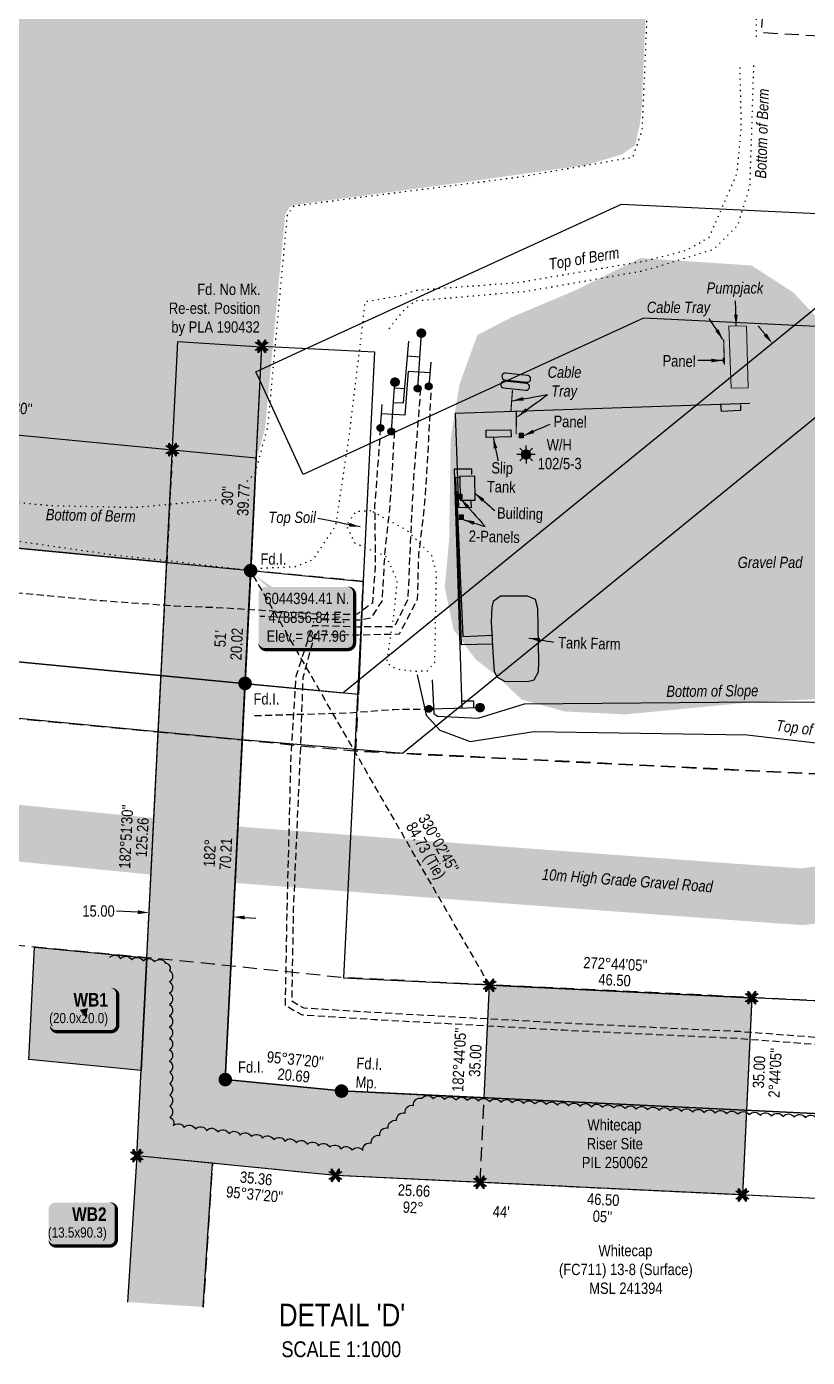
# Model space of a CAD drawing. Extents: x 474266 to 483948, y 6041075 to 6045149.
# Drawn here: x 477175 to 477866, y 6041784 to 6042962 of the extents above; entities that cross this region are included whole.
import ezdxf
from ezdxf.enums import TextEntityAlignment as Align

# ---------------------------------------------------------------- set-up
doc = ezdxf.new("R2010")
doc.units = 0
doc.header["$LTSCALE"] = 5
doc.header["$PDSIZE"] = 0.5
for name, pattern in [('0', [1, 1, 0]), ('foc-ACCESSROAD', [3.75, 2.5, -1.25]), ('foc-TIELINE', [1.875, 1.25, -0.625]), ('foc-TOPO', [1, 0.2, -0.8]), ('foc-TRAV', [1.875, 1.25, -0.625]), ('UG_PIPE', [1.875, 1.25, -0.625])]:
    doc.linetypes.add(name, pattern=pattern)
doc.layers.get('Defpoints').update_dxf_attribs({"color": 9})
for name, color, linetype in [('AS-CABLE', 224, 'foc-CABLE'), ('AS-PIPE-UG', 44, 'UG_PIPE'), ('AS-ROADS', 254, 'Continuous'), ('AS-SYMBOL', 7, 'Continuous'), ('C-RW', 13, 'Continuous'), ('C-WS', 13, 'foc-ACCESSROAD'), ('C-WS-S', 8, 'Continuous'), ('DETAIL-T', 7, 'Continuous'), ('F-AR', 190, 'foc-ACCESSROAD'), ('L-BD', 7, 'Continuous'), ('L-BD1', 253, 'Continuous'), ('L-MON', 1, 'Continuous'), ('L-TIE', 7, 'foc-TIELINE'), ('P-PROPOSED', 10, 'Continuous'), ('P-PROPOSED-H', 21, 'Continuous'), ('P-TEMP-BLOCKS', 250, 'Continuous'), ('P-TEMP-H', 41, 'Continuous'), ('P-TEMP_WORKSPACE', 46, 'Continuous'), ('P-TRAV', 4, 'foc-TRAV'), ('P-TXT', 4, 'Continuous'), ('T-BUSH', 110, '0'), ('T-GENERAL', 48, 'foc-TOPO'), ('T-SLOPE', 48, 'Continuous')]:
    doc.layers.add(name, color=color, linetype=linetype)
for name, color, linetype, lineweight in [('AS-GENERAL', 48, 'Continuous', 18), ('C-RW-T', 13, 'Continuous', 9), ('C-WS-T', 13, 'Continuous', 9), ('T-TEXT', 48, 'Continuous', 18)]:
    doc.layers.add(name, color=color, linetype=linetype, lineweight=lineweight)
for name, color, linetype, true_color in [('AS-PIPE-AG', 7, 'Continuous', 0x7d00fa), ('AS-STRUCTURE-H', 7, 'Continuous', 0xa8a8a8), ('AS-STRUCTURE-T', 7, 'Continuous', 0x454545)]:
    doc.layers.add(name, color=color, linetype=linetype, true_color=true_color)
doc.layers.add('AS-STRUCTURE', color=7, linetype='Continuous', lineweight=30, true_color=0x595959)
doc.styles.add('80', font='ARIALN.TTF', dxfattribs={"height": 10})
doc.styles.add('80CG', font='ARIALN.TTF', dxfattribs={"height": 10})
doc.styles.add('80L', font='ARIALN.TTF', dxfattribs={"height": 10})
doc.styles.add('80LS', font='ARIALNI.TTF', dxfattribs={"height": 10})
doc.styles.add('BOLD', font='ARIALNB.TTF')
doc.styles.add('foc-LtypeFont', font='ARIALN.TTF', dxfattribs={"height": 7.35})
doc.linetypes.add('foc-CABLE', pattern='A,2,-1,["C",foc-LtypeFont,S=0.2,R=0,X=-0.625,Y=-0.75],-1.24,8', length=12.24)
doc.dimstyles.new('Compass 5 000', dxfattribs={"dimscale": 5, "dimtxt": 9, "dimasz": 2, "dimexe": 0.2, "dimexo": 0.0625, "dimgap": 0.5, "dimtad": 0, "dimtih": 1, "dimtoh": 1, "dimzin": 0, "dimdsep": 46, "dimtxsty": '80CG', "dimcen": 0.1, "dimse1": 1, "dimse2": 1, "dimclrd": 256, "dimclrt": 256, "dimaunit": 1, "dimadec": 4, "dimazin": 0, "dimtfac": 0.06, "dimtofl": 0, "dimtmove": 0, "dimatfit": 1, "dimfxl": 0.2, "dimtolj": 1, "dimtzin": 0, "dimlwd": -1, "dimarcsym": 0})

# ---------------------------------------------------------------- blocks, each defined once
blk = doc.blocks.new('fdia')
at = {"color": 255, "const_width": 1}
blk.add_lwpolyline([(-0.5, 0, 1), (0.5, 0, 1)], format="xyb", close=True, dxfattribs=at)
blk = doc.blocks.new('Fdiaa')
blk.add_blockref('fdia', (0, 0))
blk = doc.blocks.new('fdib')
at = {"color": 1, "const_width": 1.6}
blk.add_lwpolyline([(-0.4, 0, 1), (0.4, 0, 1)], format="xyb", close=True, dxfattribs=at)
at = {"color": 1}
blk.add_circle((0, 0), 0.8, dxfattribs=at)
blk = doc.blocks.new('Fdibb')
blk.add_blockref('fdib', (0, 0))
blk = doc.blocks.new('fdicc')
for name in ['Fdibb', 'Fdiaa']:
    blk.add_blockref(name, (0, 0))
blk = doc.blocks.new('FDI')
blk.add_blockref('fdicc', (0, 0))
blk = doc.blocks.new('GAS')
h = blk.add_hatch(color=255)
h.dxf.hatch_style = 1
edge = h.paths.add_edge_path()
edge.add_arc((0, 0), 0.9, 0, 360)
for p, q in [((-0.81, 0), (-1.62, 0)), ((-0.57, 0.57), (-1.14, 1.14)), ((0, 0.81), (0, 1.62)), ((0.57, 0.57), (1.14, 1.14)), ((1.62, 0), (0.81, 0)), ((-0.57, -0.57), (-1.14, -1.14)), ((0, -0.81), (0, -1.62)), ((1.14, -1.14), (0.57, -0.57))]:
    blk.add_line(p, q)
blk.add_circle((0, 0), 0.8)
blk = doc.blocks.new('*D476')
at = {"layer": 'C-RW-T', "transparency": 16777216}
for p, q in [((477828.5, 6042689.3), (477822.2, 6042697.1)), ((477888.5, 6042615.6), (477894.8, 6042607.9)), ((477894.8, 6042607.9), (477904.8, 6042607.9))]:
    blk.add_line(p, q, dxfattribs=at)
for points in [[(477829.8, 6042690.3), (477827.2, 6042688.2), (477834.8, 6042681.5)], [(477889.7, 6042616.7), (477887.2, 6042614.6), (477882.1, 6042623.4)]]:
    blk.add_solid(points, dxfattribs=at)
at = {"layer": 'Defpoints', "color": 0, "transparency": 16777216}
for p in [(477882.1, 6042623.4), (477680.2, 6042555.8), (477727.6, 6042497.6)]:
    blk.add_point(p, dxfattribs=at)
at = {"layer": 'C-RW-T', "transparency": 16777216, "insert": (477943.9, 6042607.9), "char_height": 10, "attachment_point": 5, "style": '80CG'}
blk.add_mtext('\\A1;Whitecap\\P15.00 P/L R/W\\PPLA 130007', dxfattribs=at)
blk = doc.blocks.new('*D480')
at = {"layer": 'C-RW-T', "transparency": 16777216}
for p, q in [((477992.8, 6042104.2), (477993.3, 6042114.1)), ((477987.1, 6041984.4), (477985.9, 6041959.7)), ((477985.9, 6041959.7), (477975.9, 6041959.7))]:
    blk.add_line(p, q, dxfattribs=at)
at = {"layer": 'C-RW-T', "linetype": 'Continuous', "transparency": 16777216}
for points in [[(477991.2, 6042104.2), (477994.5, 6042104.1), (477992.4, 6042094.2)], [(477985.4, 6041984.5), (477988.8, 6041984.3), (477987.6, 6041994.4)]]:
    blk.add_solid(points, dxfattribs=at)
at = {"layer": 'Defpoints', "color": 0, "linetype": 'Continuous', "transparency": 16777216}
for p in [(477816, 6042102.6), (477811.3, 6042002.8), (477987.6, 6041994.4)]:
    blk.add_point(p, dxfattribs=at)
at = {"layer": 'C-RW-T', "linetype": 'Continuous', "transparency": 16777216, "insert": (477936.4, 6041959.7), "char_height": 10, "attachment_point": 5, "style": '80CG'}
blk.add_mtext('\\A1;Whitecap\\P20.00 P/L R/W\\PPLA 190432', dxfattribs=at)
blk = doc.blocks.new('RISER')
h = blk.add_hatch(color=255)
h.dxf.hatch_style = 1
edge = h.paths.add_edge_path()
edge.add_arc((0, 0), 0.7, 0, 360)
blk.add_hatch(color=13).paths.add_polyline_path([(0.58, -0.15), (-0.58, -0.15, 0.774597)])
at = {"color": 13}
blk.add_line((-0.58, -0.15), (0.58, -0.15), dxfattribs=at)
blk.add_circle((0, 0), 0.6, dxfattribs=at)
blk = doc.blocks.new('PIG')
h = blk.add_hatch(color=255)
h.dxf.hatch_style = 1
edge = h.paths.add_edge_path()
edge.add_arc((0, 0), 0.85, 0, 360)
at = {"layer": 'AS-SYMBOL'}
h = blk.add_hatch(color=13, dxfattribs=at)
h.dxf.hatch_style = 1
h.paths.add_polyline_path([(-0.1, 0, 1), (-0.55, 0, 1)])
h = blk.add_hatch(color=13, dxfattribs=at)
h.dxf.hatch_style = 1
h.paths.add_polyline_path([(0.1, 0, 1), (0.55, 0, 1)])
at = {"layer": 'AS-SYMBOL', "color": 13}
for centre, radius in [((0, 0), 0.75), ((-0.33, 0), 0.225), ((0.33, 0), 0.225)]:
    blk.add_circle(centre, radius, dxfattribs=at)
blk = doc.blocks.new('TEMP')
h = blk.add_hatch(color=255)
h.dxf.hatch_style = 1
h.paths.add_polyline_path([(0, 0.25), (-0.67, 1.15), (-0.67, 0.67), (-1.15, 0.67), (-0.25, 0), (-1.15, -0.67), (-0.67, -0.67), (-0.67, -1.15), (0, -0.25), (0.67, -1.15), (0.67, -0.67), (1.15, -0.67), (0.25, 0), (1.15, 0.67), (0.67, 0.67), (0.67, 1.15)])
h.paths.add_polyline_path([(0.57, 0.85), (0.57, 0.57), (0.85, 0.57), (0.08, 0), (0.85, -0.57), (0.57, -0.57), (0.57, -0.85), (0, -0.08), (-0.57, -0.85), (-0.57, -0.57), (-0.85, -0.57), (-0.08, 0), (-0.85, 0.57), (-0.57, 0.57), (-0.57, 0.85), (0, 0.08)], flags=16)
h = blk.add_hatch(color=1)
h.dxf.hatch_style = 1
h.paths.add_polyline_path([(0, 0.08), (-0.57, 0.85), (-0.57, 0.57), (-0.85, 0.57), (-0.08, 0), (-0.85, -0.57), (-0.57, -0.57), (-0.57, -0.85), (0, -0.08), (0.57, -0.85), (0.57, -0.57), (0.85, -0.57), (0.08, 0), (0.85, 0.57), (0.57, 0.57), (0.57, 0.85)])
at = {"color": 1}
for p, q in [((-0.08, 0), (0.08, 0)), ((0, 0.08), (0, -0.08))]:
    blk.add_line(p, q, dxfattribs=at)
at = {"color": 255, "flags": 128}
blk.add_lwpolyline([(-0.25, 0), (-1.15, 0.67), (-0.67, 0.67), (-0.67, 1.15), (0, 0.25), (0.67, 1.15), (0.67, 0.67), (1.15, 0.67), (0.25, 0), (1.15, -0.67), (0.67, -0.67), (0.67, -1.15), (0, -0.25), (-0.67, -1.15), (-0.67, -0.67), (-1.15, -0.67)], close=True, dxfattribs=at)
at = {"color": 1, "flags": 128}
blk.add_lwpolyline([(-0.08, 0), (-0.85, 0.57), (-0.57, 0.57), (-0.57, 0.85), (0, 0.08), (0.57, 0.85), (0.57, 0.57), (0.85, 0.57), (0.08, 0), (0.85, -0.57), (0.57, -0.57), (0.57, -0.85), (0, -0.08), (-0.57, -0.85), (-0.57, -0.57), (-0.85, -0.57)], close=True, dxfattribs=at)
blk = doc.blocks.new('*U578')
h = blk.add_hatch(color=254)
edge = h.paths.add_edge_path()
edge.add_line((-36.5, -28.5), (36.5, -28.5))
edge.add_arc((36.5, -22.5), 6, 270, 360)
edge.add_line((42.5, -22.5), (42.5, 21))
edge.add_arc((36.5, 21), 6, 0, 90)
edge.add_line((36.5, 27), (-36.5, 27))
edge.add_arc((-36.5, 21), 6, 90, 180)
edge.add_line((-42.5, 21), (-42.5, -22.5))
edge.add_arc((-36.5, -22.5), 6, 180, 270)
at = {"color": 1, "flags": 128}
blk.add_lwpolyline([(-45.9, 37.5, 0, 10, 0), (0, 0, 5, 5, 0)], format="xyseb", dxfattribs=at)
blk.add_lwpolyline([(-36.5, -28.5, 3, 3, 0), (36.5, -28.5, 3, 3, 0.414214), (42.5, -22.5, 3, 3, 0), (42.5, 21, 3, 0, 0.414214), (36.5, 27, 0, 0, 0), (-36.5, 27, 0, 0, 0.414214), (-42.5, 21, 0, 0, 0), (-42.5, -22.5, 0, 3, 0.414214)], format="xyseb", close=True, dxfattribs=at)
at = {"color": 1, "style": '80'}
blk.add_attdef('ENTER_TEXT_001', (-36, -5), '', height=10, dxfattribs=at)
blk = doc.blocks.new('*D612')
at = {"layer": 'Defpoints', "color": 0, "transparency": 16777216}
for p in [(477283.1, 6042177.4), (477283.2, 6042177.7), (477357.7, 6042173.6)]:
    blk.add_point(p, dxfattribs=at)
at = {"layer": 'P-TXT', "transparency": 16777216}
for p, q in [((477273.2, 6042178.2), (477254.4, 6042179.1)), ((477367.7, 6042173.4), (477377.7, 6042172.9))]:
    blk.add_line(p, q, dxfattribs=at)
for points in [[(477273.3, 6042179.8), (477273.1, 6042176.5), (477283.2, 6042177.7)], [(477367.8, 6042175.1), (477367.6, 6042171.7), (477357.7, 6042173.9)]]:
    blk.add_solid(points, dxfattribs=at)
at = {"layer": 'P-TXT', "transparency": 16777216, "insert": (477238.4, 6042179.1), "char_height": 10, "attachment_point": 5, "style": '80CG'}
blk.add_mtext('\\A1;15.00', dxfattribs=at)
blk = doc.blocks.new('*U614')
at = {"true_color": 0xff8aff}
h = blk.add_hatch(color=211, dxfattribs=at)
edge = h.paths.add_edge_path()
edge.add_line((-24, -20), (24, -20))
edge.add_arc((24, -14), 6, 270, 360)
edge.add_line((30, -14), (30, 12.5))
edge.add_arc((24, 12.5), 6, 0, 90)
edge.add_line((24, 18.5), (-24, 18.5))
edge.add_arc((-24, 12.5), 6, 90, 180)
edge.add_line((-30, 12.5), (-30, -14))
edge.add_arc((-24, -14), 6, 180, 270)
at = {"color": 250, "flags": 128}
blk.add_lwpolyline([(-24, -20, 3, 3, 0), (24, -20, 3, 3, 0.414214), (30, -14, 3, 3, 0), (30, 12.5, 3, 0, 0.414214), (24, 18.5, 0, 0, 0), (-24, 18.5, 0, 0, 0.414214), (-30, 12.5, 0, 0, 0), (-30, -14, 0, 3, 0.414214)], format="xyseb", close=True, dxfattribs=at)
at = {"flags": 128}
blk.add_lwpolyline([(14.3, 5.1, 0, 7.5, 0), (0, 0, 0, 0, 0)], format="xyseb", dxfattribs=at)
at = {"color": 250}
for tag, p, height, style in [('TEMP_AREA_W1_001', (-9.2, 2.2), 12, 'BOLD'), ('ENTER_TEXT_001', (-30.7, -12.5), 9, '80')]:
    blk.add_attdef(tag, p, '', height=height, dxfattribs=dict(at, style=style))
blk = doc.blocks.new('*U613')
at = {"true_color": 0xff8aff}
h = blk.add_hatch(color=211, dxfattribs=at)
edge = h.paths.add_edge_path()
edge.add_line((-24, -20), (24, -20))
edge.add_arc((24, -14), 6, 270, 360)
edge.add_line((30, -14), (30, 12.5))
edge.add_arc((24, 12.5), 6, 0, 90)
edge.add_line((24, 18.5), (-24, 18.5))
edge.add_arc((-24, 12.5), 6, 90, 180)
edge.add_line((-30, 12.5), (-30, -14))
edge.add_arc((-24, -14), 6, 180, 270)
at = {"color": 250, "flags": 128}
blk.add_lwpolyline([(-24, -20, 3, 3, 0), (24, -20, 3, 3, 0.414214), (30, -14, 3, 3, 0), (30, 12.5, 3, 0, 0.414214), (24, 18.5, 0, 0, 0), (-24, 18.5, 0, 0, 0.414214), (-30, 12.5, 0, 0, 0), (-30, -14, 0, 3, 0.414214)], format="xyseb", close=True, dxfattribs=at)
at = {"flags": 128}
blk.add_lwpolyline([(1.7, -7.6, 0, 7.5, 0), (0, 0, 0, 0, 0)], format="xyseb", dxfattribs=at)
at = {"color": 250}
for tag, p, height, style in [('TEMP_AREA_W1_001', (-9.2, 2.2), 12, 'BOLD'), ('ENTER_TEXT_001', (-30.7, -12.5), 9, '80')]:
    blk.add_attdef(tag, p, '', height=height, dxfattribs=dict(at, style=style))

msp = doc.modelspace()

# ---------------------------------------------------------------- hatches: boundary and pattern name
at = {"layer": 'AS-ROADS'}
h = msp.add_hatch(color=256, dxfattribs=at)
h.dxf.hatch_style = 1
h.paths.add_polyline_path([(477717.576, 6042875.548), (477713.571, 6042856.988), (477701.796, 6042848.728), (477669.651, 6042839.248), (477555.786, 6042823.273), (477415.071, 6042804.498), (477407.506, 6042802.018), (477403.621, 6042795.628), (477385.851, 6042606.393), (477375.091, 6042567.823), (477351.081, 6042545.353), (477289.431, 6042539.113), (477226.866, 6042538.583), (477141.541, 6042544.208), (477062.411, 6042549.213), (477027.171, 6042555.993), (477016.611, 6042580.193), (477007.212, 6042648.755), (476965.111, 6042630.148), (476965.086, 6042573.353), (476981.566, 6042483.133), (477009.666, 6042375.558), (477041.681, 6042304.103), (477060.631, 6042287.373), (477087.691, 6042280.148), (477116.336, 6042274.768), (476896.316, 6042293.953), (476917.056, 6042295.718), (476948.626, 6042311.063), (476970.166, 6042338.918), (476975.261, 6042372.473), (476954.521, 6042470.053), (476936.731, 6042576.388), (476924.821, 6042639.268), (476911.961, 6042749.978), (476900.151, 6042840.798), (476895.791, 6042908.633), (476898.281, 6042988.058), (476905.066, 6043122.513), (476913.631, 6043303.858), (476919.491, 6043440.978), (476924.191, 6043452.273), (476932.406, 6043453.353), (476988.036, 6043453.703), (477083.761, 6043451.698), (477149.016, 6043445.273), (477262.116, 6043438.603), (477383.881, 6043432.498), (477509.331, 6043426.218), (477648.291, 6043420.988), (477721.866, 6043418.543), (477736.931, 6043414.053), (477741.676, 6043401.123), (477741.301, 6043346.763), (477734.741, 6043231.993), (477726.996, 6043076.928), (477719.121, 6042887.963)])
h = msp.add_hatch(color=256, dxfattribs=at)
h.dxf.hatch_style = 1
h.paths.add_polyline_path([(477967.168, 6042200.405), (477986.028, 6042226.633), (477986.028, 6042238.928), (477998.327, 6042270.893), (477996.687, 6042296.302), (477990.127, 6042328.267), (477985.208, 6042338.102), (477975.05, 6042368.881), (477954.062, 6042375.437), (477933.075, 6042371.504), (477889.789, 6042367.57), (477813.71, 6042363.636), (477704.838, 6042353.148), (477651.058, 6042355.77), (477613.018, 6042366.259), (477589.407, 6042388.549), (477572.355, 6042401.66), (477552.68, 6042427.883), (477544.81, 6042465.907), (477548.744, 6042507.864), (477550.056, 6042597.022), (477557.927, 6042645.535), (477573.667, 6042688.803), (477603.836, 6042704.537), (477662.863, 6042729.449), (477717.955, 6042756.983), (477816.333, 6042750.428), (477853.061, 6042726.827), (477896.347, 6042680.937), (477931.764, 6042625.868), (477985.544, 6042556.377), (478024.895, 6042510.486), (478055.064, 6042452.795), (478060.311, 6042354.458), (478057.687, 6042321.68), (478055.064, 6042277.1), (478076.052, 6042218.098), (478086.545, 6042204.987), (478102.286, 6042194.497)])
at = {"layer": 'AS-STRUCTURE-H'}
h = msp.add_hatch(color=256, dxfattribs=at)
h.dxf.hatch_style = 1
h.paths.add_polyline_path([(477581.566, 6042604.669), (477603.476, 6042604.849), (477603.711, 6042598.734), (477581.506, 6042598.314)])
h = msp.add_hatch(color=256, dxfattribs=at)
h.dxf.hatch_style = 1
h.paths.add_polyline_path([(477611.111, 6042601.974), (477614.289, 6042601.974), (477614.289, 6042597.884), (477611.111, 6042597.884)])
h = msp.add_hatch(color=256, dxfattribs=at)
h.dxf.hatch_style = 1
h.paths.add_polyline_path([(477558.451, 6042564.094), (477571.131, 6042564.224), (477571.361, 6042542.419), (477558.671, 6042542.344)])
h = msp.add_hatch(color=256, dxfattribs=at)
h.dxf.hatch_style = 1
h.paths.add_polyline_path([(477556.685, 6042547.989), (477559.864, 6042547.989), (477559.864, 6042543.9), (477556.685, 6042543.9)])
h = msp.add_hatch(color=256, dxfattribs=at)
h.dxf.hatch_style = 1
h.paths.add_polyline_path([(477557.951, 6042529.629), (477561.129, 6042529.629), (477561.129, 6042525.539), (477557.951, 6042525.539)])
h = msp.add_hatch(color=256, dxfattribs=at)
h.dxf.hatch_style = 1
h.paths.add_polyline_path([(477594.191, 6042457.779), (477587.651, 6042452.954), (477586.446, 6042448.049), (477586.041, 6042435.059), (477587.541, 6042408.109), (477588.721, 6042391.254), (477591.161, 6042385.969), (477597.811, 6042382.689), (477618.156, 6042382.404), (477623.991, 6042383.709), (477627.936, 6042390.854), (477628.071, 6042399.754), (477627.246, 6042446.964), (477625.206, 6042454.834), (477617.971, 6042457.824)])
at = {"layer": 'P-PROPOSED-H'}
h = msp.add_hatch(color=256, dxfattribs=at)
h.dxf.hatch_style = 1
h.paths.add_polyline_path([(476433.796, 6042670.82), (476424.26, 6042571.329), (477298.793, 6042487.504), (477272.302, 6041962.569), (477448.093, 6041945.139), (477576.145, 6041939.008), (477808.265, 6041927.893), (477816.602, 6042102.446), (477584.501, 6042113.533), (477579.73, 6042013.882), (477453.416, 6042019.904), (477350.522, 6042030.032), (477373.096, 6042480.382), (477377.983, 6042580.319)])
at = {"layer": 'P-TEMP-H'}
for points in [[(477281.144, 6042137.776), (477276.113, 6042038.083), (477176.718, 6042047.889), (477181.666, 6042147.311)], [(477339.323, 6041955.924), (477272.302, 6041962.569), (477263.984, 6041833.107), (477331.039, 6041828.74)]]:
    msp.add_hatch(color=256, dxfattribs=at).paths.add_polyline_path(points)

# ---------------------------------------------------------------- linework, layer by layer
at = {"color": 13}
for points in [[(477618.2, 6042653.131), (477598.711, 6042655.132, 1), (477598.099, 6042649.167), (477617.588, 6042647.166, 1)], [(477617.208, 6042645.982), (477597.719, 6042647.982, 1), (477597.107, 6042642.017), (477616.596, 6042640.016, 1)]]:
    msp.add_lwpolyline(points, format="xyb", close=True, dxfattribs=at)
at = {"layer": 'AS-CABLE', "const_width": 0.999, "flags": 128}
for points in [[(477791.711, 6042684.724), (477792.371, 6042662.529)], [(477604.806, 6042640.349), (477603.401, 6042621.334)], [(477608.186, 6042621.574), (477608.121, 6042600.874)]]:
    msp.add_lwpolyline(points, dxfattribs=at)
at = {"layer": 'AS-GENERAL', "flags": 128}
msp.add_lwpolyline([(477798.261, 6042641.799), (477813.516, 6042642.154), (477811.846, 6042696.724), (477796.221, 6042697.089)], close=True, dxfattribs=at)
at = {"layer": 'AS-PIPE-AG', "flags": 128}
for points in [[(477520.871, 6042641.559), (477524.131, 6042690.579)], [(477499.711, 6042629.274), (477508.356, 6042628.789), (477513.166, 6042683.559)], [(477511.796, 6042670.569), (477522.461, 6042669.519)], [(477531.521, 6042655.299), (477512.526, 6042656.724), (477509.616, 6042617.969), (477488.841, 6042619.199)], [(477532.516, 6042664.849), (477530.656, 6042643.414)], [(477497.586, 6042603.494), (477500.751, 6042647.239)], [(477509.511, 6042641.149), (477500.261, 6042641.719)], [(477487.896, 6042606.664), (477489.526, 6042627.524)], [(477814.876, 6042628.179), (477554.061, 6042619.374), (477557.026, 6042536.524), (477568.431, 6042536.329), (477568.146, 6042541.974)], [(477806.546, 6042627.199), (477806.696, 6042622.199), (477789.751, 6042621.324), (477789.146, 6042627.989)], [(477568.936, 6042565.549), (477568.806, 6042570.089), (477553.186, 6042570.094), (477559.956, 6042358.659)], [(477557.461, 6042562.684), (477554.241, 6042562.559), (477559.451, 6042414.914), (477587.701, 6042415.684)], [(477555.341, 6042550.559), (477560.716, 6042422.209), (477587.391, 6042423.279)], [(477530.836, 6042358.089), (477576.116, 6042359.139)], [(477559.731, 6042365.074), (477570.156, 6042365.124), (477570.291, 6042358.994)]]:
    msp.add_lwpolyline(points, dxfattribs=at)
at = {"layer": 'AS-PIPE-UG', "flags": 128}
for points in [[(478330.902, 6042035.954), (478073.809, 6042051.782), (477806.083, 6042072.415), (477649.956, 6042079.878), (477482.396, 6042089.291), (477420.333, 6042093.178), (477409.578, 6042099.266), (477410.491, 6042146.484), (477411.096, 6042181.243), (477417.015, 6042315.544), (477419.57, 6042386.084), (477429.945, 6042424.049), (477467.185, 6042423.599), (477504.74, 6042424.384), (477520.79, 6042455.159), (477521.865, 6042494.224), (477526.33, 6042530.869), (477528.76, 6042560.909), (477530.615, 6042595.959), (477533.155, 6042643.414)], [(477523.37, 6042641.559), (477519.95, 6042596.299), (477517.26, 6042562.574), (477515.62, 6042532.224), (477513.845, 6042494.669), (477512.21, 6042455.224), (477500.34, 6042430.784), (477467.83, 6042430.469), (477427.74, 6042431.649), (477412.955, 6042386.789), (477408.54, 6042315.649), (477405.1, 6042181.359), (477404.495, 6042146.594), (477403.51, 6042095.624), (477403.75, 6042095.674), (477418.58, 6042087.279), (477482.04, 6042083.304), (477649.645, 6042073.889), (477805.71, 6042066.429), (478073.395, 6042045.799), (478330.546, 6042029.967)], [(477487.811, 6042606.524), (477487.806, 6042604.524), (477482.781, 6042537.194), (477483.346, 6042484.869), (477480.821, 6042451.704), (477467.446, 6042441.759), (477440.686, 6042441.274), (477378.936, 6042445.409), (477350.481, 6042447.209), (477305.816, 6042449.009), (477242.061, 6042453.559), (477158.371, 6042461.399), (477116.156, 6042465.284), (476859.881, 6042486.764), (476771.021, 6042495.579), (476707.346, 6042503.314), (476640.771, 6042509.594), (476529.636, 6042521.304), (476420.473, 6042531.822)], [(477500.085, 6042603.494), (477499.925, 6042599.344), (477497.98, 6042565.884), (477495.94, 6042534.529), (477491.755, 6042497.464), (477489.175, 6042453.459), (477479.37, 6042438.254), (477469.17, 6042436.529), (477426.765, 6042437.859), (477381.52, 6042439.854)], [(477376.44, 6042352.099), (477460.36, 6042354.619), (477499.675, 6042357.614), (477528.995, 6042357.829), (477533.335, 6042358.089)]]:
    msp.add_lwpolyline(points, dxfattribs=at)
at = {"layer": 'AS-ROADS', "const_width": 49.974, "flags": 128}
msp.add_lwpolyline([(478338.917, 6042171.072), (478302.316, 6042172.809), (478265.636, 6042174.614), (478229.341, 6042176.459), (478193.711, 6042178.349), (478158.876, 6042180.599), (478124.356, 6042182.989), (478090.156, 6042185.289), (478056.376, 6042187.384), (478022.951, 6042189.314), (477989.826, 6042191.064), (477957.026, 6042192.764), (477924.566, 6042194.419), (477892.526, 6042196.124), (477861.85, 6042191.807), (477837.006, 6042193.434), (477614.271, 6042209.789), (477367.261, 6042228.454), (477113.651, 6042253.339), (476864.416, 6042278.384), (476603.851, 6042302.349), (476400.571, 6042324.187)], dxfattribs=at)
at = {"layer": 'AS-STRUCTURE', "flags": 128}
for points in [[(477581.566, 6042604.669), (477603.476, 6042604.849), (477603.711, 6042598.734), (477581.506, 6042598.314)], [(477611.111, 6042601.974), (477614.289, 6042601.974), (477614.289, 6042597.884), (477611.111, 6042597.884)], [(477558.451, 6042564.094), (477571.131, 6042564.224), (477571.361, 6042542.419), (477558.671, 6042542.344)], [(477594.191, 6042457.779), (477587.651, 6042452.954), (477586.446, 6042448.049), (477586.041, 6042435.059), (477587.541, 6042408.109), (477588.721, 6042391.254), (477591.161, 6042385.969), (477597.811, 6042382.689), (477618.156, 6042382.404), (477623.991, 6042383.709), (477627.936, 6042390.854), (477628.071, 6042399.754), (477627.246, 6042446.964), (477625.206, 6042454.834), (477617.971, 6042457.824)]]:
    msp.add_lwpolyline(points, close=True, dxfattribs=at)
msp.add_lwpolyline([(477557.786, 6042545.069), (477558.643, 6042545.078)], dxfattribs=at)
at = {"layer": 'AS-STRUCTURE-T', "const_width": 1.999, "flags": 128}
msp.add_lwpolyline([(477791.956, 6042668.959), (477791.876, 6042664.434)], dxfattribs=at)
at = {"layer": 'AS-STRUCTURE-T', "flags": 128}
for points in [[(477556.685, 6042547.989), (477559.864, 6042547.989), (477559.864, 6042543.9), (477556.685, 6042543.9)], [(477557.951, 6042529.629), (477561.129, 6042529.629), (477561.129, 6042525.539), (477557.951, 6042525.539)]]:
    msp.add_lwpolyline(points, close=True, dxfattribs=at)
at = {"layer": 'C-RW'}
for points in [[(478345.062, 6042274.648), (478110.95, 6042288.658), (478134.272, 6042683.93), (477967.467, 6042691.912), (477855.223, 6042697.283), (477720.876, 6042703.717), (477477.697, 6042592.262), (477419.378, 6042565.533), (477380.89, 6042649.504), (477377.734, 6042656.392), (477381.397, 6042658.069), (477421.719, 6042676.55), (477701.351, 6042804.714), (478140.159, 6042783.711), (478234.03, 6042779.218), (478215.416, 6042382.582), (478350.988, 6042374.539)], [(476414.724, 6042471.837), (477363.475, 6042380.898), (477454.54, 6042372.169), (477954.854, 6042779.173), (478002.159, 6042721.023), (477507.494, 6042318.615), (477358.707, 6042331.152), (476409.955, 6042422.092)], [(478322.649, 6041900.39), (478095.4, 6041914.145), (477448.093, 6041945.139), (477272.302, 6041962.569), (477308.662, 6042683.069), (477382.781, 6042678.468), (477350.522, 6042030.032), (477453.587, 6042019.922), (478099.457, 6041988.997), (478327.178, 6041975.214)], [(478327.301, 6041975.259), (478099.366, 6041989.049), (477453.416, 6042019.904), (477350.606, 6042030.024), (477382.898, 6042678.88), (477482.722, 6042673.912), (477455.163, 6042120.163), (477460.701, 6042119.618), (478104.431, 6042088.777), (478333.216, 6042074.968)], [(476424.26, 6042571.329), (477373.011, 6042480.389), (477472.646, 6042470.839), (477468.397, 6042370.841), (477363.475, 6042380.898), (476414.724, 6042471.837)]]:
    msp.add_lwpolyline(points, dxfattribs=at)
at = {"layer": 'C-WS', "flags": 128}
for points in [[(478149.232, 6042937.487), (478110.95, 6042288.658), (477466.272, 6042320.842), (477472.646, 6042470.839), (476870.895, 6042528.518), (476846.691, 6042584.981), (476746.153, 6042819.511), (476696.979, 6042822.397), (476590.303, 6042828.664), (476640.146, 6043677.31), (476700.875, 6043673.742), (476851.634, 6043664.89), (477863.196, 6043605.474), (477825.089, 6042956.67), (478149.232, 6042937.487)], [(477576.145, 6041939.008), (477584.501, 6042113.533), (477816.602, 6042102.446), (477808.265, 6041927.893)]]:
    msp.add_lwpolyline(points, close=True, dxfattribs=at)
msp.add_lwpolyline([(478322.649, 6041900.39), (478095.4, 6041914.145), (477448.093, 6041945.139), (477339.323, 6041955.924), (477331.039, 6041828.74)], dxfattribs=at)
at = {"layer": 'F-AR', "flags": 128}
for points in [[(476409.955, 6042422.092), (477358.707, 6042331.152), (477470.176, 6042320.468), (478110.95, 6042288.658), (478345.062, 6042274.648)], [(478333.224, 6042075.102), (478104.431, 6042088.777), (477455.163, 6042120.163), (477339.634, 6042132.169), (476390.883, 6042223.109)]]:
    msp.add_lwpolyline(points, dxfattribs=at)
at = {"layer": 'L-TIE', "flags": 128}
msp.add_lwpolyline([(477584.501, 6042113.533), (477373.011, 6042480.389)], dxfattribs=at)
at = {"layer": 'P-PROPOSED', "flags": 128}
msp.add_lwpolyline([(476433.796, 6042670.82), (477377.983, 6042580.319), (477373.096, 6042480.382), (477350.606, 6042030.024), (477453.416, 6042019.904), (477579.73, 6042013.882), (477584.501, 6042113.533), (477816.602, 6042102.446), (477808.265, 6041927.893), (477576.145, 6041939.008), (477448.093, 6041945.139), (477272.302, 6041962.569), (477298.793, 6042487.504), (476424.26, 6042571.329)], dxfattribs=at)
at = {"layer": 'P-TEMP_WORKSPACE'}
msp.add_lwpolyline([(477181.666, 6042147.311), (477281.144, 6042137.776), (477276.113, 6042038.083), (477176.718, 6042047.889)], close=True, dxfattribs=at)
msp.add_lwpolyline([(477331.039, 6041828.74), (477339.323, 6041955.924), (477272.302, 6041962.569), (477263.984, 6041833.107)], dxfattribs=at)
at = {"layer": 'P-TRAV', "flags": 128}
msp.add_lwpolyline([(477303.836, 6042587.426), (477298.793, 6042487.504)], dxfattribs=at)
at = {"layer": 'T-BUSH', "linetype": 'Continuous', "flags": 128}
msp.add_lwpolyline([(477248.027, 6042137.938, -0.52056705), (477257.976, 6042136.984, -0.52056705), (477267.925, 6042136.031, -0.52056705), (477277.874, 6042135.077, -0.52056705), (477287.823, 6042134.123, -0.52056705), (477297.772, 6042133.17, -0.52056705), (477301.313, 6042126.389, -0.52056705), (477301.318, 6042116.394, -0.52056705), (477301.324, 6042106.399, -0.52056705), (477301.33, 6042096.405, -0.52056705), (477301.335, 6042086.41, -0.52056705), (477301.341, 6042076.415, -0.52056705), (477301.347, 6042066.42, -0.52056705), (477301.352, 6042056.426, -0.52056705), (477301.358, 6042046.431, -0.52056705), (477301.364, 6042036.436, -0.52056705), (477301.369, 6042026.441, -0.52056705), (477301.375, 6042016.447, -0.52056705), (477301.381, 6042006.452, -0.52056705), (477301.386, 6041996.457, -0.52056705), (477304.348, 6041989.044, -0.52056705), (477314.251, 6041987.694, -0.52056705), (477324.154, 6041986.344, -0.52056705), (477334.057, 6041984.994, -0.52056705), (477343.961, 6041983.645, -0.52056705), (477353.864, 6041982.295, -0.52056705), (477363.767, 6041980.945, -0.52056705), (477373.67, 6041979.595, -0.52056705), (477383.573, 6041978.245, -0.52056705), (477393.476, 6041976.895, -0.52056705), (477403.38, 6041975.545, -0.52056705), (477413.283, 6041974.195, -0.52056705), (477423.186, 6041972.845, -0.52056705), (477433.089, 6041971.495, -0.52056705), (477442.992, 6041970.146, -0.52056705), (477452.895, 6041968.796, -0.52056705), (477462.799, 6041967.446, -0.52056705), (477472.355, 6041967.235, -0.52056705), (477479.822, 6041973.878, -0.52056705), (477487.289, 6041980.522, -0.52056705), (477494.756, 6041987.166, -0.52056705), (477502.223, 6041993.809, -0.52056705), (477509.69, 6042000.453, -0.52056705), (477517.157, 6042007.096, -0.52056705), (477524.711, 6042013.492, -0.52056705), (477534.693, 6042012.985, -0.52056705), (477544.675, 6042012.477, -0.52056705), (477554.657, 6042011.969, -0.52056705), (477564.639, 6042011.462, -0.52056705), (477574.621, 6042010.954, -0.52056705), (477584.602, 6042010.446, -0.52056705), (477594.584, 6042009.939, -0.52056705), (477604.566, 6042009.431, -0.52056705), (477614.548, 6042008.923, -0.52056705), (477624.53, 6042008.416, -0.52056705), (477634.512, 6042007.908, -0.52056705), (477644.493, 6042007.4, -0.52056705), (477654.475, 6042006.893, -0.52056705), (477664.457, 6042006.385, -0.52056705), (477674.439, 6042005.877, -0.52056705), (477684.421, 6042005.37, -0.52056705), (477694.403, 6042004.862, -0.52056705), (477704.385, 6042004.354, -0.52056705), (477714.366, 6042003.847, -0.52056705), (477724.348, 6042003.339, -0.52056705), (477734.33, 6042002.831, -0.52056705), (477744.312, 6042002.324, -0.52056705), (477754.294, 6042001.816, -0.52056705), (477764.276, 6042001.308, -0.52056705), (477774.258, 6042000.801, -0.52056705), (477784.239, 6042000.293, -0.52056705), (477794.221, 6041999.785, -0.52056705), (477804.203, 6041999.278, -0.52056705), (477814.185, 6041998.77, -0.52056705), (477824.167, 6041998.263, -0.52056705), (477834.149, 6041997.755, -0.52056705), (477844.13, 6041997.247, -0.52056705), (477854.112, 6041996.74, -0.52056705), (477864.094, 6041996.232, -0.52056705), (477874.076, 6041995.724, -0.52056705)], format="xyb", dxfattribs=at)
at = {"layer": 'T-GENERAL', "flags": 128}
for points in [[(476678.076, 6043631.409), (476665.476, 6043634.594), (476662.141, 6043643.044), (476665.551, 6043652.109), (476684.271, 6043651.059), (476791.826, 6043641.019), (476891.581, 6043637.184), (476996.341, 6043633.214), (477225.781, 6043624.639), (477347.296, 6043616.254), (477530.576, 6043608.554), (477742.481, 6043597.994), (477816.826, 6043593.019), (477828.676, 6043587.049), (477839.266, 6043570.614), (477838.621, 6043510.154), (477839.406, 6043374.464), (477825.786, 6043140.704), (477820.951, 6043067.474), (477820.366, 6042950.374)], [(477369.978, 6042559.333), (477376.981, 6042566.674), (477388.361, 6042608.074), (477401.086, 6042746.864), (477405.746, 6042795.969), (477411.776, 6042803.229), (477466.431, 6042810.444), (477610.101, 6042828.669), (477711.416, 6042846.344), (477719.651, 6042869.889), (477723.481, 6042959.219), (477728.671, 6043085.289), (477734.941, 6043167.744), (477743.226, 6043211.724), (477750.981, 6043411.844), (477735.051, 6043430.714), (477713.066, 6043431.829), (477492.066, 6043438.339), (477156.566, 6043454.684), (477127.236, 6043462.544), (477114.421, 6043470.259), (477078.786, 6043487.664), (477015.131, 6043530.264), (476968.506, 6043559.509), (476954.416, 6043567.034)], [(477056.026, 6042526.524), (477145.071, 6042515.179), (477169.836, 6042506.099), (477253.711, 6042494.089), (477305.791, 6042488.624), (477362.906, 6042481.819), (477412.121, 6042483.864), (477428.406, 6042490.154), (477448.511, 6042520.489), (477459.896, 6042596.624), (477470.581, 6042684.524), (477474.506, 6042718.479), (477505.811, 6042723.884), (477519.751, 6042728.644), (477609.226, 6042735.334), (477722.026, 6042754.464), (477758.461, 6042763.804), (477778.896, 6042775.304), (477803.526, 6042831.829), (477807.336, 6042872.339), (477806.201, 6042928.329)], [(477495.471, 6042694.619), (477510.741, 6042712.949), (477519.091, 6042719.189), (477617.696, 6042727.719), (477720.586, 6042745.779), (477782.771, 6042764.644), (477804.326, 6042786.074), (477815.051, 6042820.909), (477818.496, 6042928.934)], [(477143.196, 6042504.804), (477090.426, 6042510.229), (477043.251, 6042512.514), (477016.531, 6042516.964), (477019.036, 6042546.034), (477041.426, 6042547.529), (477138.651, 6042543.534), (477195.861, 6042538.019), (477270.356, 6042536.404), (477342.588, 6042543.126)]]:
    msp.add_lwpolyline(points, dxfattribs=at)
msp.add_lwpolyline([(477479.546, 6042533.229), (477466.081, 6042532.694), (477457.796, 6042520.339), (477464.891, 6042504.944), (477492.971, 6042492.969), (477502.586, 6042471.989), (477499.531, 6042440.764), (477493.271, 6042399.109), (477501.951, 6042393.389), (477517.951, 6042391.424), (477529.706, 6042391.859), (477536.066, 6042399.249), (477537.486, 6042477.649), (477533.301, 6042493.839), (477511.721, 6042515.829)], close=True, dxfattribs=at)
at = {"layer": 'T-SLOPE', "flags": 128}
for points in [[(477520.456, 6042388.089), (477528.371, 6042352.499), (477540.601, 6042339.304), (477567.371, 6042329.094), (477623.726, 6042337.894), (477812.526, 6042335.194), (477913.576, 6042323.194), (477931.891, 6042316.309), (477952.486, 6042296.189), (477988.336, 6042274.014)], [(477533.831, 6042383.734), (477535.191, 6042353.929), (477538.551, 6042351.484), (477574.326, 6042349.904), (477615.361, 6042362.369), (477821.461, 6042364.184), (477917.741, 6042363.999), (477960.406, 6042354.779), (477981.891, 6042326.179), (477991.301, 6042281.939)]]:
    msp.add_lwpolyline(points, dxfattribs=at)

# ---------------------------------------------------------------- block references
at = {"layer": 'AS-SYMBOL', "xscale": 4.997373850000073, "yscale": 4.997373850000073, "zscale": 4.997373850000073}
for name, p in [('PIG', (477524.131, 6042690.579)), ('PIG', (477500.751, 6042647.239)), ('RISER', (477520.871, 6042641.559)), ('RISER', (477530.656, 6042643.414)), ('RISER', (477487.896, 6042606.664)), ('RISER', (477497.586, 6042603.494)), ('RISER', (477530.836, 6042358.089)), ('PIG', (477576.116, 6042359.139))]:
    msp.add_blockref(name, p, dxfattribs=at)
at = {"layer": 'C-WS-S', "xscale": 4.997373850000066, "yscale": 4.997373850000066, "zscale": 4.997373850000066}
msp.add_blockref('GAS', (477616.885, 6042583.158), dxfattribs=at)
at = {"layer": 'DETAIL-T'}
ref = msp.add_blockref('*U578', (477422.525, 6042439.047), dxfattribs=dict(at, xscale=0.99947477, yscale=0.99947477, zscale=0.99947477))
ref.add_attrib('ENTER_TEXT_001', '6044394.41 N.', (477385.249, 6042450.813), dxfattribs={"layer": '0', "color": 1, "height": 9.99475, "style": '80'})
ref.add_attrib('ENTER_TEXT_002', '478856.84 E.', (477388.886, 6042434.115), dxfattribs={"layer": '0', "color": 1, "height": 9.99475, "style": '80'})
ref.add_attrib('ENTER_TEXT_003', 'Elev.= 847.96', (477387.168, 6042417.416), dxfattribs={"layer": '0', "color": 1, "height": 9.99475, "style": '80'})
at = {"layer": 'L-MON', "color": 2, "xscale": 4.997373850000066, "yscale": 4.997373850000066, "zscale": 4.997373850000066}
msp.add_blockref('TEMP', (477382.898, 6042678.88), dxfattribs=at)
at = {"layer": 'L-MON'}
for name, p, xscale, yscale, zscale in [('TEMP', (477303.836, 6042587.426), 4.997373850000045, 4.997373850000045, 4.997373850000045), ('FDI', (477373.011, 6042480.389), 4.997373850000066, 4.997373850000066, 4.997373850000066), ('FDI', (477368.111, 6042380.569), 4.997373850000058, 4.997373850000058, 4.997373850000058), ('TEMP', (477584.501, 6042113.533), 4.997373850000045, 4.997373850000045, 4.997373850000045), ('TEMP', (477816.602, 6042102.446), 4.997373850000045, 4.997373850000045, 4.997373850000045), ('FDI', (477350.606, 6042030.024), 4.997373850000066, 4.997373850000066, 4.997373850000066), ('FDI', (477453.481, 6042019.824), 4.997373850000002, 4.997373850000002, 4.997373850000002), ('TEMP', (477272.302, 6041962.569), 4.997373850000045, 4.997373850000045, 4.997373850000045), ('TEMP', (477448.093, 6041945.139), 4.997373850000045, 4.997373850000045, 4.997373850000045), ('TEMP', (477576.145, 6041939.008), 4.997373850000045, 4.997373850000045, 4.997373850000045), ('TEMP', (477808.265, 6041927.893), 4.997373850000045, 4.997373850000045, 4.997373850000045)]:
    msp.add_blockref(name, p, dxfattribs=dict(at, xscale=xscale, yscale=yscale, zscale=zscale))
at = {"layer": 'P-TEMP-BLOCKS'}
for name, p, values in [('*U613', (477225.395, 6042092.441), {'TEMP_AREA_W1_001': 'WB1', 'ENTER_TEXT_001': '(20.0x20.0)'}), ('*U614', (477224.214, 6041902.717), {'TEMP_AREA_W1_001': 'WB2', 'ENTER_TEXT_001': '(13.5x90.3)'})]:
    msp.add_blockref(name, p, dxfattribs=at).add_auto_attribs(values)

# ---------------------------------------------------------------- texts
at = {"layer": 'AS-CABLE', "char_height": 9.99475, "attachment_point": 1, "style": '80LS'}
for s, width, insert in [('\\pi0.56812;Cable Tray', 56.78912, (477723.145, 6042718.389)), ('\\pi0.56812;Cable \\P\\pi3.77585;Tray', 29.72285, (477635.325, 6042661.032))]:
    msp.add_mtext_dynamic_manual_height_columns(s, width=width, gutter_width=49.974, heights=[0], dxfattribs=dict(at, insert=insert))
at = {"layer": 'AS-STRUCTURE-T', "char_height": 9.99475, "attachment_point": 1, "rotation": 358.403167, "style": '80L'}
for s, width, insert in [('\\pi12.85361;Panel', 53.278, (477724.932, 6042671.619)), ('\\pi12.85361;Panel', 53.278, (477628.458, 6042617.999)), ('\\pi4.03151;Slip \\P\\pi0.51699;Tank', 26.16401, (477582.23, 6042576.556)), ('\\pi7.08925;Building', 53.278, (477584.165, 6042536.718)), ('\\pi4.42694;2-Panels', 53.278, (477561.81, 6042516.141)), ('\\pi0.46585;Tank Farm', 55.26196, (477644.866, 6042421.841))]:
    msp.add_mtext_dynamic_manual_height_columns(s, width=width, gutter_width=49.974, heights=[0], dxfattribs=dict(at, insert=insert))
at = {"layer": 'C-RW-T', "char_height": 10, "attachment_point": 1, "style": '80L'}
for s, width, insert in [('\\pi5.48656;Whitecap\\P\\pi4.91357;Riser Site\\P\\pi0.48997;PIL 250062', 58.10136, (477665.642, 6041994.965)), ('\\pi45.5622;Whitecap\\P\\pi10.61336;(FC711) 13-8 (Surface)\\P\\pi37.35278;MSL 241394', 138.25263, (477635.328, 6041883.695))]:
    msp.add_mtext_dynamic_manual_height_columns(s, width=width, gutter_width=50, heights=[0], dxfattribs=dict(at, insert=insert))
at = {"layer": 'C-WS-T', "insert": (477626.495, 6042596.769), "char_height": 9.99475, "attachment_point": 1, "style": '80L'}
msp.add_mtext_dynamic_manual_height_columns('\\pi8.62323;W/H \\P\\pi0.66357;102/5-3', width=38.38815, gutter_width=49.974, heights=[0], dxfattribs=at)
at = {"layer": 'DETAIL-T', "color": 3, "insert": (477286.083, 6041831.684), "char_height": 19.9895, "width": 332.88385, "attachment_point": 1, "style": '80CG'}
msp.add_mtext("\\pi111.94805;DETAIL 'D'\\P\\pi114.17949;{\\H0.7x;SCALE 1:1000}", dxfattribs=at)
at = {"layer": 'L-BD', "linetype": 'Continuous', "style": '80L'}
for s, p in [("30''", (477352.507, 6042546.609)), ('39.77', (477366.637, 6042543.133)), ("51'", (477346.255, 6042420.164)), ('20.02', (477360.597, 6042415.38)), ('182°', (477336.811, 6042230.383)), ('70.21', (477351.036, 6042229.675))]:
    msp.add_text(s, height=9.9947, rotation=87.152, dxfattribs=at).set_placement(p, align=Align.MIDDLE)
at = {"layer": 'L-BD', "style": '80L'}
for s, p in [("330°02'45''", (477539.474, 6042239.169)), ('84.73 (Tie)', (477527.134, 6042232.057))]:
    msp.add_text(s, height=9.99475, rotation=299.9535, dxfattribs=at).set_placement(p, align=Align.MIDDLE)
at = {"layer": 'L-BD1', "style": '80L'}
for s, height, rotation, p in [("95°28'30''", 9.9947, 354.5248, (477154.725, 6042625.565)), ("182°51'30''", 9.99475, 87.1412, (477262.787, 6042244.992)), ('125.26', 9.9947, 87.1412, (477277.012, 6042244.282)), ("272°44'05''", 9.99475, 357.2652, (477695.843, 6042132.295)), ('46.50', 9.9947, 357.2652, (477695.164, 6042118.069)), ("182°44'05''", 9.99475, 87.2587, (477557.574, 6042047.478)), ("95°37'20''", 9.9947, 354.3779, (477412.552, 6042047.799)), ('35.00', 9.9947, 87.2587, (477571.8, 6042046.797)), ("2°44'05''", 9.9947, 87.2652, (477837.191, 6042035.965)), ('35.00', 9.9947, 87.2652, (477822.965, 6042036.644)), ('20.69', 9.9947, 354.3779, (477411.157, 6042033.625)), ('35.36', 9.9947, 354.3779, (477377.921, 6041942.556)), ("95°37'20''", 9.9947, 354.3779, (477376.526, 6041928.382)), ('25.66', 9.9947, 357.2656, (477517.599, 6041931.805)), ('46.50', 9.9947, 357.265, (477685.13, 6041923.783)), ('92°', 9.9947, 357.2656, (477516.884, 6041916.83)), ("44'", 9.9947, 357.2656, (477594.845, 6041913.097)), ("05''", 9.9947, 357.265, (477684.414, 6041908.808))]:
    msp.add_text(s, height=height, rotation=rotation, dxfattribs=at).set_placement(p, align=Align.MIDDLE)
at = {"layer": 'L-MON', "char_height": 9.99475, "attachment_point": 1, "style": '80L'}
for s, width, insert in [('\\pi26.06857;Fd. No Mk.\\P\\pi0.97943;Re-est. Position \\P\\pi3.14746;by PLA 190432', 80.11929, (477299.706, 6042734.289)), ('\\pi1.06124;Fd.I.', 22.03249, (477380.688, 6042495.71)), ('\\pi1.06124;Fd.I.', 22.03249, (477374.513, 6042371.895)), ('\\pi1.06124;Fd.I.', 22.03249, (477360.863, 6042046.016))]:
    msp.add_mtext_dynamic_manual_height_columns(s, width=width, gutter_width=49.974, heights=[0], dxfattribs=dict(at, insert=insert))
at = {"layer": 'L-MON', "insert": (477466.984, 6042049.612), "char_height": 9.9947, "attachment_point": 1, "rotation": 357.278243, "style": '80L'}
msp.add_mtext_dynamic_manual_height_columns('Fd.I.\\PMp.', width=22.03249, gutter_width=49.974, heights=[0], dxfattribs=at)
at = {"layer": 'T-GENERAL', "insert": (477631.364, 6042216.728), "char_height": 9.99475, "attachment_point": 1, "rotation": 355.800419, "style": '80L'}
msp.add_mtext_dynamic_manual_height_columns('{\\fArial Narrow|b0|i1|c0|p34;10m High Grade Gravel Road}', width=152.12783, gutter_width=249.735, heights=[0], dxfattribs=at)
at = {"layer": 'T-TEXT', "char_height": 9.99475, "attachment_point": 1, "style": '80LS'}
for s, insert, rotation in [('Bottom of Berm', (477819.289, 6042827.54), 88.173413), ('Top of Berm', (477636.207, 6042756.423), 9.625335), ('Bottom of Berm', (477191.905, 6042535.046), 358.758062), ('\\pi5.00272;Bottom of Slope', (477735.887, 6042378.511), 0.504557), ('\\pi13.7396;Top of Slope', (477825.209, 6042350.134), 353.227665)]:
    msp.add_mtext_dynamic_manual_height_columns(s, width=90.69974, gutter_width=49.974, heights=[0], dxfattribs=dict(at, insert=insert, rotation=rotation))
for s, width, insert in [('\\pi1.47487;Pumpjack', 53.278, (477775.146, 6042735.551)), ('\\pi24.81837;Top Soil', 90.69974, (477363.98, 6042532.596)), ('\\pi16.98483;Gravel Pad', 90.69974, (477787.188, 6042492.714))]:
    msp.add_mtext_dynamic_manual_height_columns(s, width=width, gutter_width=49.974, heights=[0], dxfattribs=dict(at, insert=insert))

# ---------------------------------------------------------------- dimensions: what is measured, and where the dimension line sits
at = {"layer": 'C-RW-T'}
dim = msp.add_linear_dim(base=(477882.145, 6042623.388), p1=(477680.248, 6042555.782), p2=(477727.551, 6042497.631), angle=309.127067, text='Whitecap\\P15.00 P/L R/W\\PPLA 130007', dimstyle='Compass 5 000', dxfattribs=at)
dim.commit()
dim.dimension.update_dxf_attribs({"geometry": '*D476', "text_midpoint": (477943.852, 6042607.873), "dimtype": 161})
at = {"layer": 'C-RW-T', "color": 3, "linetype": 'Continuous'}
dim = msp.add_linear_dim(base=(477987.589, 6041994.389), p1=(477816.023, 6042102.595), p2=(477811.257, 6042002.812), angle=267.265239, text='Whitecap\\P20.00 P/L R/W\\PPLA 190432', dimstyle='Compass 5 000', dxfattribs=at)
dim.commit()
dim.dimension.update_dxf_attribs({"geometry": '*D480', "text_midpoint": (477936.395, 6041959.747), "dimtype": 161})
at = {"layer": 'P-TXT'}
dim = msp.add_linear_dim(base=(477283.157, 6042177.671), p1=(477357.664, 6042173.591), p2=(477283.141, 6042177.352), angle=177.111011, text='15.00', dimstyle='Compass 5 000', dxfattribs=at)
dim.commit()
dim.dimension.update_dxf_attribs({"geometry": '*D612', "text_midpoint": (477238.413, 6042179.124), "dimtype": 161})

# ---------------------------------------------------------------- leaders
at = {"layer": 'AS-CABLE', "path_type": 1}
for points in [[(477791.121, 6042684.868), (477778.837, 6042703.639)], [(477604.56, 6042630.671), (477635.746, 6042636.215)], [(477609.372, 6042616.831), (477635.746, 6042636.215)]]:
    msp.add_leader(points, dimstyle='Compass 5 000', override={"dimgap": 0.5, "dimtad": 0}, dxfattribs=at)
at = {"layer": 'AS-STRUCTURE-T', "path_type": 1}
for points in [[(477790.739, 6042666.338), (477768.889, 6042666.338)], [(477614.289, 6042599.6), (477638.04, 6042610.095)], [(477587.784, 6042598.433), (477591.922, 6042577.553)], [(477571.29, 6042549.185), (477589.123, 6042533.471)], [(477619.137, 6042420.674), (477641.383, 6042417.171)]]:
    msp.add_leader(points, dimstyle='Compass 5 000', override={"dimgap": 0.5, "dimtad": 0}, dxfattribs=at)
for points in [[(477558.767, 6042544.046), (477580.728, 6042519.336)], [(477561.129, 6042525.539), (477580.728, 6042519.336)]]:
    msp.add_leader(points, dimstyle='Compass 5 000', dxfattribs=at)
at = {"layer": 'T-TEXT', "path_type": 1}
for points in [[(477802.774, 6042696.936), (477802.254, 6042719.125)], [(477469.902, 6042519.161), (477432.45, 6042526.51)]]:
    msp.add_leader(points, dimstyle='Compass 5 000', override={"dimgap": 0.5, "dimtad": 0}, dxfattribs=at)

doc.saveas('drawing.dxf')
